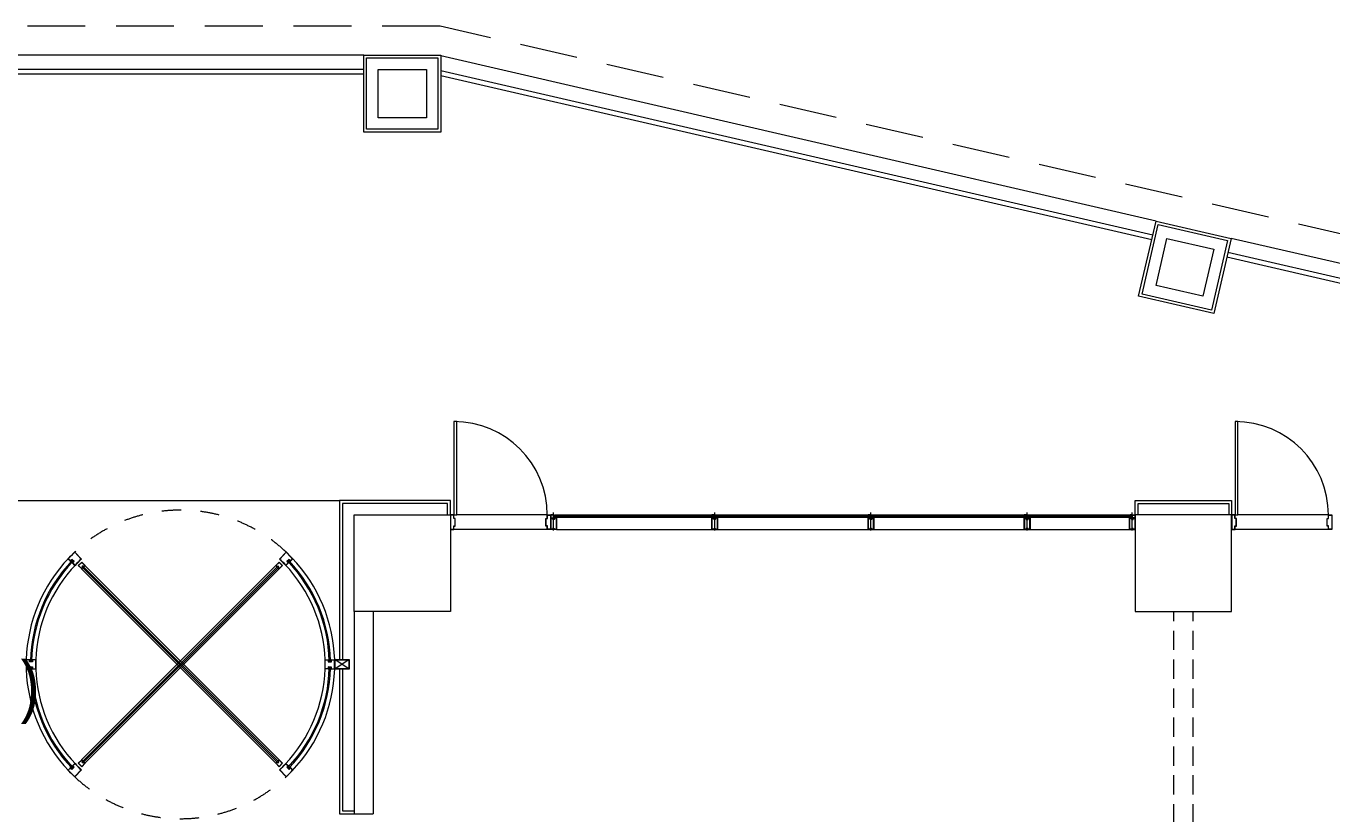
# Model space of a CAD drawing. Header units: millimetres. Extents: x 43806 to 399860, y -65551 to 59129.
# Drawn here: x 162654 to 176194, y 50879 to 59049 of the extents above; entities that cross this region are included whole.
import ezdxf
from ezdxf.enums import TextEntityAlignment as Align

# ---------------------------------------------------------------- set-up
doc = ezdxf.new("R2010")
doc.units = ezdxf.units.MM
doc.header["$LTSCALE"] = 400
doc.header["$MEASUREMENT"] = 0
for name, pattern in [('HID', [2.3, 1.5, -0.8]), ('광-XR-PLAN$0$HID2', [1, 0.5, -0.5]), ('광-XR-PLAN$0$HIDDEN', [0.375, 0.25, -0.125])]:
    doc.linetypes.add(name, pattern=pattern)
doc.layers.add('A', color=8, linetype='CONTINUOUS', lineweight=0)
doc.styles.add('CS', font='', dxfattribs={"height": 300})
doc.styles.get('CS').set_extended_font_data('HYwulM')

msp = doc.modelspace()

# ---------------------------------------------------------------- linework, layer by layer
at = {"layer": 'A', "linetype": 'HID'}
for p, q in [((166947, 59049), (133454, 59049)), ((183604, 55204), (166947, 59049))]:
    msp.add_line(p, q, dxfattribs=at)
at = {"layer": 'A', "ltscale": 2}
for p, q in [((166154, 58749), (158854, 58749)), ((174370, 57027), (166954, 58739)), ((166304, 58099), (166304, 58599)), ((166304, 58599), (166804, 58599)), ((166804, 58599), (166804, 58099)), ((166804, 58099), (166304, 58099)), ((174190, 56247), (174370, 57027)), ((174370, 57027), (175149, 56847)), ((174226, 56270), (174392, 56991)), ((174392, 56991), (175113, 56824)), ((174370, 56360), (174482, 56847)), ((174482, 56847), (174969, 56735)), ((174969, 56735), (174857, 56247)), ((175113, 56824), (174947, 56103)), ((175149, 56847), (174969, 56067)), ((181154, 55461), (175149, 56847)), ((174857, 56247), (174370, 56360)), ((174969, 56067), (174190, 56247)), ((174947, 56103), (174226, 56270)), ((159104, 54129), (165904, 54129)), ((166054, 53979), (167054, 53979)), ((166054, 52979), (166054, 53979)), ((167054, 53979), (167054, 52979)), ((175154, 53979), (174154, 53979)), ((174154, 53979), (174154, 52979)), ((175154, 52979), (175154, 53979)), ((166054, 52979), (166054, 50879)), ((167054, 52979), (166054, 52979)), ((166254, 52979), (166254, 50879)), ((174154, 52979), (175154, 52979)), ((166054, 50879), (166254, 50879))]:
    msp.add_line(p, q, dxfattribs=at)
at = {"layer": 'A'}
for p, q in [((166154, 57949), (166154, 58749)), ((166154, 58749), (166954, 58749)), ((166184, 57979), (166184, 58719)), ((166184, 58719), (166924, 58719)), ((166924, 58719), (166924, 57979)), ((166954, 58749), (166954, 57949)), ((166154, 58599), (158854, 58599)), ((166154, 58549), (158854, 58549)), ((174336, 56881), (166954, 58585)), ((174325, 56832), (166954, 58534)), ((166924, 57979), (166184, 57979)), ((166954, 57949), (166154, 57949)), ((181042, 55281), (175104, 56652)), ((181054, 55330), (175115, 56701)), ((167120, 54947), (167090, 54947)), ((167090, 54947), (167090, 53979)), ((167120, 53979), (167120, 54947)), ((175220, 54947), (175190, 54947)), ((175190, 54947), (175190, 53979)), ((175220, 53979), (175220, 54947)), ((167054, 54129), (165904, 54129)), ((165904, 54129), (165904, 52479)), ((167024, 54099), (165934, 54099)), ((165934, 54099), (165934, 52479)), ((167024, 53979), (167024, 54099)), ((167054, 53979), (167054, 54129)), ((174154, 53979), (174154, 54129)), ((174154, 54129), (175154, 54129)), ((174184, 53979), (174184, 54099)), ((174184, 54099), (175124, 54099)), ((175124, 54099), (175124, 53979)), ((175154, 54129), (175154, 53979)), ((167090, 53979), (167054, 53979)), ((167054, 53979), (167054, 53829)), ((167088, 53977), (167056, 53977)), ((167056, 53977), (167056, 53831)), ((167088, 53942), (167088, 53977)), ((167102, 53942), (167088, 53942)), ((167090, 53979), (167120, 53979)), ((167090, 53944), (167090, 53979)), ((167104, 53944), (167090, 53944)), ((167102, 53866), (167102, 53942)), ((167104, 53864), (167104, 53944)), ((168058, 53979), (167120, 53979)), ((168044, 53864), (168044, 53944)), ((168044, 53944), (168058, 53944)), ((168046, 53866), (168046, 53942)), ((168046, 53942), (168060, 53942)), ((168058, 53944), (168058, 53979)), ((168058, 53979), (168094, 53979)), ((168060, 53942), (168060, 53977)), ((168060, 53977), (168092, 53977)), ((168092, 53977), (168092, 53831)), ((168127, 53979), (168094, 53979)), ((168094, 53979), (168094, 53948)), ((168094, 53979), (168094, 53829)), ((168094, 53942), (168094, 53948)), ((168094, 53948), (168120, 53948)), ((168094, 53948), (168115, 53948)), ((168096, 53942), (168094, 53942)), ((168094, 53831), (168094, 53942)), ((168094, 53942), (168101, 53942)), ((168095, 53941), (168095, 53832)), ((168125, 53977), (168096, 53977)), ((168096, 53977), (168096, 53950)), ((168096, 53950), (168115, 53950)), ((168096, 53945), (168096, 53942)), ((168101, 53941), (168096, 53941)), ((168100, 53946), (168097, 53946)), ((168101, 53942), (168101, 53945)), ((168103, 53941), (168101, 53942)), ((168101, 53942), (168103, 53941)), ((168103, 53940), (168101, 53941)), ((168104, 53942), (168103, 53941)), ((168103, 53941), (168104, 53942)), ((168104, 53941), (168103, 53940)), ((168104, 53945), (168104, 53942)), ((168104, 53942), (168114, 53939)), ((168113, 53938), (168104, 53941)), ((168114, 53946), (168105, 53946)), ((168113, 53936), (168113, 53938)), ((168114, 53939), (168114, 53936)), ((168115, 53948), (168115, 53950)), ((168115, 53934), (168115, 53945)), ((168119, 53933), (168116, 53933)), ((168130, 53946), (168117, 53946)), ((168117, 53946), (168117, 53935)), ((168117, 53935), (168119, 53935)), ((168118, 53959), (168120, 53960)), ((168120, 53958), (168118, 53959)), ((168119, 53935), (168119, 53933)), ((168127, 53960), (168120, 53960)), ((168127, 53958), (168120, 53958)), ((168122, 53950), (168122, 53971)), ((168124, 53818), (168124, 54003)), ((168125, 53955), (168125, 53977)), ((168125, 53971), (168125, 53950)), ((168125, 53955), (168125, 53955)), ((168127, 53955), (168125, 53955)), ((168127, 53955), (168127, 53979)), ((168127, 53974), (168134, 53955)), ((168127, 53955), (168134, 53974)), ((168127, 53955), (168127, 53974)), ((168127, 53974), (168134, 53974)), ((168127, 53961), (168127, 53958)), ((168128, 53960), (168127, 53960)), ((168127, 53960), (168127, 53960)), ((168127, 53960), (168127, 53960)), ((168127, 53960), (168127, 53960)), ((168127, 53960), (168127, 53959)), ((168127, 53959), (168127, 53959)), ((168127, 53959), (168127, 53959)), ((168127, 53959), (168127, 53959)), ((168127, 53959), (168127, 53959)), ((168127, 53959), (168127, 53959)), ((168127, 53959), (168127, 53959)), ((168127, 53959), (168127, 53959)), ((168127, 53959), (168127, 53959)), ((168127, 53959), (168127, 53959)), ((168127, 53959), (168127, 53959)), ((168127, 53959), (168127, 53959)), ((168127, 53959), (168127, 53959)), ((168127, 53959), (168127, 53959)), ((168127, 53959), (168127, 53959)), ((168127, 53959), (168127, 53959)), ((168127, 53959), (168127, 53959)), ((168127, 53959), (168128, 53959)), ((168134, 53955), (168127, 53955)), ((168127, 53948), (168154, 53948)), ((168128, 53960), (168128, 53960)), ((168128, 53960), (168128, 53960)), ((168128, 53960), (168128, 53960)), ((168128, 53960), (168128, 53960)), ((168128, 53960), (168128, 53960)), ((168128, 53960), (168128, 53960)), ((168128, 53960), (168128, 53960)), ((168128, 53960), (168128, 53960)), ((168128, 53960), (168128, 53960)), ((168128, 53960), (168128, 53960)), ((168128, 53960), (168128, 53960)), ((168128, 53960), (168128, 53960)), ((168128, 53960), (168128, 53960)), ((168128, 53960), (168128, 53960)), ((168128, 53960), (168128, 53960)), ((168128, 53960), (168128, 53960)), ((168128, 53960), (168128, 53960)), ((168128, 53960), (168128, 53960)), ((168128, 53960), (168128, 53960)), ((168128, 53960), (168128, 53960)), ((168128, 53960), (168128, 53960)), ((168128, 53960), (168128, 53960)), ((168128, 53960), (168128, 53960)), ((168128, 53960), (168128, 53960)), ((168128, 53960), (168128, 53960)), ((168128, 53960), (168128, 53960)), ((168128, 53960), (168128, 53960)), ((168128, 53960), (168128, 53960)), ((168128, 53960), (168128, 53960)), ((168128, 53960), (168128, 53960)), ((168128, 53960), (168128, 53960)), ((168128, 53960), (168128, 53960)), ((168128, 53960), (168128, 53960)), ((168128, 53960), (168128, 53960)), ((168128, 53960), (168128, 53960)), ((168128, 53960), (168128, 53960)), ((168128, 53960), (168128, 53960)), ((168128, 53960), (168128, 53960)), ((168128, 53960), (168128, 53960)), ((168128, 53960), (168128, 53960)), ((168128, 53960), (168128, 53960)), ((168128, 53960), (168128, 53960)), ((168128, 53960), (168128, 53960)), ((168128, 53960), (168128, 53960)), ((168128, 53960), (168128, 53960)), ((168128, 53960), (168128, 53960)), ((168128, 53960), (168128, 53960)), ((168128, 53960), (168128, 53960)), ((168128, 53960), (168128, 53960)), ((168128, 53960), (168128, 53960)), ((168128, 53960), (168128, 53960)), ((168128, 53960), (168128, 53960)), ((168128, 53960), (168128, 53960)), ((168128, 53960), (168128, 53960)), ((168128, 53960), (168128, 53960)), ((168128, 53960), (168128, 53960)), ((168128, 53960), (168128, 53960)), ((168128, 53960), (168128, 53960)), ((168128, 53960), (168128, 53960)), ((168128, 53960), (168128, 53960)), ((168128, 53960), (168128, 53960)), ((168128, 53960), (168128, 53960)), ((168128, 53960), (168128, 53960)), ((168128, 53960), (168128, 53960)), ((168128, 53960), (168128, 53960)), ((168128, 53960), (168128, 53960)), ((168128, 53960), (168128, 53960)), ((168128, 53960), (168128, 53960)), ((168128, 53960), (168128, 53960)), ((168128, 53960), (168128, 53960)), ((168128, 53960), (168128, 53960)), ((168128, 53960), (168128, 53960)), ((168128, 53960), (168128, 53960)), ((168128, 53960), (168128, 53960)), ((168128, 53960), (168128, 53960)), ((168128, 53960), (168128, 53960)), ((168128, 53960), (168128, 53960)), ((168128, 53960), (168128, 53960)), ((168128, 53960), (168128, 53960)), ((168128, 53960), (168128, 53960)), ((168128, 53960), (168128, 53960)), ((168128, 53960), (168128, 53960)), ((168128, 53960), (168128, 53960)), ((168128, 53960), (168128, 53960)), ((168128, 53959), (168128, 53959)), ((168128, 53959), (168128, 53959)), ((168128, 53959), (168128, 53959)), ((168128, 53959), (168128, 53959)), ((168128, 53959), (168128, 53959)), ((168128, 53959), (168128, 53959)), ((168128, 53959), (168128, 53959)), ((168128, 53959), (168128, 53959)), ((168128, 53959), (168128, 53959)), ((168128, 53959), (168128, 53959)), ((168128, 53959), (168128, 53959)), ((168128, 53959), (168128, 53959)), ((168128, 53959), (168128, 53959)), ((168128, 53959), (168128, 53959)), ((168128, 53959), (168128, 53959)), ((168128, 53959), (168128, 53959)), ((168128, 53959), (168128, 53959)), ((168128, 53959), (168128, 53959)), ((168128, 53959), (168128, 53959)), ((168128, 53959), (168128, 53959)), ((168128, 53959), (168128, 53959)), ((168128, 53959), (168128, 53959)), ((168128, 53959), (168128, 53959)), ((168128, 53959), (168128, 53959)), ((168128, 53959), (168128, 53959)), ((168128, 53959), (168128, 53959)), ((168128, 53959), (168128, 53959)), ((168128, 53959), (168128, 53959)), ((168128, 53959), (168128, 53959)), ((168128, 53959), (168128, 53959)), ((168128, 53959), (168128, 53959)), ((168128, 53959), (168128, 53959)), ((168128, 53959), (168128, 53959)), ((168128, 53959), (168128, 53959)), ((168128, 53959), (168128, 53959)), ((168128, 53959), (168128, 53959)), ((168128, 53959), (168128, 53959)), ((168128, 53959), (168128, 53959)), ((168128, 53959), (168128, 53959)), ((168128, 53959), (168128, 53959)), ((168128, 53959), (168128, 53959)), ((168128, 53959), (168128, 53959)), ((168128, 53959), (168128, 53959)), ((168128, 53959), (168128, 53959)), ((168128, 53959), (168128, 53959)), ((168128, 53959), (168128, 53959)), ((168128, 53959), (168128, 53959)), ((168128, 53959), (168128, 53959)), ((168128, 53959), (168128, 53959)), ((168128, 53959), (168128, 53959)), ((168128, 53959), (168128, 53959)), ((168128, 53959), (168128, 53959)), ((168128, 53959), (168128, 53959)), ((168128, 53959), (168128, 53959)), ((168128, 53959), (168128, 53959)), ((168128, 53959), (168128, 53959)), ((168128, 53959), (168128, 53959)), ((168128, 53959), (168128, 53959)), ((168128, 53959), (168128, 53959)), ((168128, 53959), (168128, 53959)), ((168128, 53959), (168128, 53959)), ((168128, 53959), (168128, 53959)), ((168128, 53959), (168128, 53959)), ((168128, 53959), (168128, 53958)), ((168128, 53958), (168128, 53958)), ((168128, 53958), (168128, 53958)), ((168128, 53958), (168128, 53958)), ((168128, 53958), (168128, 53958)), ((168128, 53958), (168128, 53958)), ((168128, 53958), (168128, 53958)), ((168128, 53958), (168128, 53958)), ((168128, 53958), (168128, 53958)), ((168128, 53958), (168128, 53958)), ((168128, 53958), (168128, 53958)), ((168128, 53958), (168128, 53958)), ((168128, 53958), (168128, 53958)), ((168128, 53958), (168128, 53958)), ((168128, 53958), (168128, 53958)), ((168128, 53958), (168128, 53958)), ((168128, 53958), (168128, 53958)), ((168128, 53958), (168128, 53958)), ((168128, 53958), (168128, 53958)), ((168128, 53958), (168128, 53958)), ((168128, 53958), (168128, 53958)), ((168128, 53933), (168128, 53935)), ((168128, 53935), (168130, 53935)), ((168132, 53933), (168128, 53933)), ((168130, 53935), (168130, 53946)), ((168133, 53945), (168133, 53934)), ((168135, 53979), (168134, 53978)), ((168134, 53974), (168134, 53978)), ((168135, 53973), (168134, 53974)), ((168134, 53974), (168134, 53955)), ((168134, 53960), (168135, 53961)), ((168134, 53956), (168134, 53960)), ((168135, 53955), (168134, 53956)), ((168151, 53946), (168134, 53946)), ((168135, 53979), (168145, 53979)), ((168135, 53973), (168146, 53973)), ((168135, 53961), (168146, 53961)), ((168135, 53948), (168135, 53955)), ((168135, 53955), (168145, 53955)), ((168145, 53948), (168135, 53948)), ((168143, 53973), (168140, 53971)), ((168140, 53962), (168140, 53971)), ((168143, 53961), (168140, 53962)), ((168143, 53972), (168141, 53971)), ((168141, 53963), (168141, 53971)), ((168143, 53961), (168141, 53963)), ((168143, 53972), (168146, 53972)), ((168143, 53961), (168146, 53961)), ((168145, 53979), (174102, 53979)), ((168145, 53973), (174101, 53973)), ((168145, 53961), (174101, 53961)), ((168145, 53955), (174102, 53955)), ((168145, 53955), (168145, 53948)), ((168146, 53961), (168146, 53973)), ((168146, 53961), (168146, 53972)), ((168146, 53964), (168146, 53964)), ((168152, 53832), (168152, 53945)), ((168154, 53948), (168154, 53829)), ((169785, 53979), (169764, 53979)), ((169785, 53973), (169764, 53973)), ((169785, 53961), (169764, 53961)), ((169785, 53955), (169764, 53955)), ((169764, 53942), (169764, 53948)), ((169764, 53948), (169790, 53948)), ((169764, 53831), (169764, 53942)), ((169764, 53942), (169771, 53942)), ((169766, 53942), (169764, 53942)), ((169765, 53941), (169765, 53832)), ((169766, 53945), (169766, 53942)), ((169771, 53941), (169766, 53941)), ((169770, 53946), (169767, 53946)), ((169771, 53942), (169771, 53945)), ((169771, 53942), (169773, 53941)), ((169773, 53941), (169771, 53942)), ((169773, 53940), (169771, 53941)), ((169773, 53941), (169774, 53942)), ((169774, 53942), (169773, 53941)), ((169774, 53941), (169773, 53940)), ((169774, 53961), (169774, 53973)), ((169774, 53964), (169775, 53964)), ((169774, 53945), (169774, 53942)), ((169774, 53942), (169784, 53939)), ((169783, 53938), (169774, 53941)), ((169775, 53961), (169775, 53972)), ((169777, 53972), (169775, 53972)), ((169777, 53961), (169775, 53961)), ((169775, 53955), (169775, 53948)), ((169785, 53955), (169775, 53955)), ((169775, 53948), (169785, 53948)), ((169784, 53946), (169775, 53946)), ((169777, 53973), (169780, 53971)), ((169777, 53972), (169780, 53971)), ((169777, 53961), (169780, 53963)), ((169777, 53961), (169780, 53962)), ((169780, 53962), (169780, 53971)), ((169780, 53963), (169780, 53971)), ((169783, 53936), (169783, 53938)), ((169784, 53939), (169784, 53936)), ((169785, 53979), (169786, 53978)), ((169785, 53973), (169786, 53974)), ((169786, 53960), (169785, 53961)), ((169785, 53955), (169786, 53956)), ((169785, 53948), (169785, 53955)), ((169785, 53934), (169785, 53945)), ((169786, 53974), (169786, 53978)), ((169786, 53956), (169786, 53960)), ((169789, 53933), (169786, 53933)), ((169800, 53946), (169787, 53946)), ((169787, 53946), (169787, 53935)), ((169787, 53935), (169789, 53935)), ((169789, 53935), (169789, 53933)), ((169792, 53950), (169792, 53976)), ((169794, 53818), (169794, 54003)), ((169795, 53976), (169795, 53950)), ((169797, 53948), (169824, 53948)), ((169798, 53933), (169798, 53935)), ((169798, 53935), (169800, 53935)), ((169802, 53933), (169798, 53933)), ((169800, 53935), (169800, 53946)), ((169802, 53979), (169801, 53978)), ((169801, 53974), (169801, 53978)), ((169802, 53973), (169801, 53974)), ((169801, 53960), (169802, 53961)), ((169801, 53956), (169801, 53960)), ((169802, 53955), (169801, 53956)), ((169802, 53979), (169824, 53979)), ((169802, 53973), (169824, 53973)), ((169802, 53961), (169824, 53961)), ((169802, 53955), (169824, 53955)), ((169802, 53948), (169802, 53955)), ((169802, 53955), (169812, 53955)), ((169812, 53948), (169802, 53948)), ((169803, 53945), (169803, 53934)), ((169821, 53946), (169804, 53946)), ((169810, 53973), (169807, 53971)), ((169807, 53962), (169807, 53971)), ((169810, 53961), (169807, 53962)), ((169810, 53972), (169808, 53971)), ((169808, 53963), (169808, 53971)), ((169810, 53961), (169808, 53963)), ((169810, 53972), (169813, 53972)), ((169810, 53961), (169813, 53961)), ((169812, 53955), (169812, 53948)), ((169813, 53961), (169813, 53973)), ((169813, 53961), (169813, 53972)), ((169813, 53964), (169813, 53964)), ((169822, 53832), (169822, 53945)), ((169824, 53948), (169824, 53829)), ((171405, 53979), (171384, 53979)), ((171405, 53973), (171384, 53973)), ((171405, 53961), (171384, 53961)), ((171405, 53955), (171384, 53955)), ((171384, 53942), (171384, 53948)), ((171384, 53948), (171410, 53948)), ((171384, 53831), (171384, 53942)), ((171384, 53942), (171391, 53942)), ((171386, 53942), (171384, 53942)), ((171385, 53941), (171385, 53832)), ((171386, 53945), (171386, 53942)), ((171391, 53941), (171386, 53941)), ((171390, 53946), (171387, 53946)), ((171391, 53942), (171391, 53945)), ((171391, 53942), (171393, 53941)), ((171393, 53941), (171391, 53942)), ((171393, 53940), (171391, 53941)), ((171393, 53941), (171394, 53942)), ((171394, 53942), (171393, 53941)), ((171394, 53941), (171393, 53940)), ((171394, 53961), (171394, 53973)), ((171394, 53964), (171395, 53964)), ((171394, 53945), (171394, 53942)), ((171394, 53942), (171404, 53939)), ((171403, 53938), (171394, 53941)), ((171395, 53961), (171395, 53972)), ((171397, 53972), (171395, 53972)), ((171397, 53961), (171395, 53961)), ((171395, 53955), (171395, 53948)), ((171405, 53955), (171395, 53955)), ((171395, 53948), (171405, 53948)), ((171404, 53946), (171395, 53946)), ((171397, 53973), (171400, 53971)), ((171397, 53972), (171400, 53971)), ((171397, 53961), (171400, 53963)), ((171397, 53961), (171400, 53962)), ((171400, 53962), (171400, 53971)), ((171400, 53963), (171400, 53971)), ((171403, 53936), (171403, 53938)), ((171404, 53939), (171404, 53936)), ((171405, 53979), (171406, 53978)), ((171405, 53973), (171406, 53974)), ((171406, 53960), (171405, 53961)), ((171405, 53955), (171406, 53956)), ((171405, 53948), (171405, 53955)), ((171405, 53934), (171405, 53945)), ((171406, 53974), (171406, 53978)), ((171406, 53956), (171406, 53960)), ((171409, 53933), (171406, 53933)), ((171420, 53946), (171407, 53946)), ((171407, 53946), (171407, 53935)), ((171407, 53935), (171409, 53935)), ((171409, 53935), (171409, 53933)), ((171412, 53950), (171412, 53976)), ((171414, 53818), (171414, 54003)), ((171415, 53976), (171415, 53950)), ((171417, 53948), (171444, 53948)), ((171418, 53933), (171418, 53935)), ((171418, 53935), (171420, 53935)), ((171422, 53933), (171418, 53933)), ((171420, 53935), (171420, 53946)), ((171422, 53979), (171421, 53978)), ((171421, 53974), (171421, 53978)), ((171422, 53973), (171421, 53974)), ((171421, 53960), (171422, 53961)), ((171421, 53956), (171421, 53960)), ((171422, 53955), (171421, 53956)), ((171422, 53979), (171444, 53979)), ((171422, 53973), (171444, 53973)), ((171422, 53961), (171444, 53961)), ((171422, 53955), (171444, 53955)), ((171422, 53948), (171422, 53955)), ((171422, 53955), (171432, 53955)), ((171432, 53948), (171422, 53948)), ((171423, 53945), (171423, 53934)), ((171441, 53946), (171424, 53946)), ((171430, 53973), (171427, 53971)), ((171427, 53962), (171427, 53971)), ((171430, 53961), (171427, 53962)), ((171430, 53972), (171428, 53971)), ((171428, 53963), (171428, 53971)), ((171430, 53961), (171428, 53963)), ((171430, 53972), (171433, 53972)), ((171430, 53961), (171433, 53961)), ((171432, 53955), (171432, 53948)), ((171433, 53961), (171433, 53973)), ((171433, 53961), (171433, 53972)), ((171433, 53964), (171433, 53964)), ((171442, 53832), (171442, 53945)), ((171444, 53948), (171444, 53829)), ((173025, 53979), (173004, 53979)), ((173025, 53973), (173004, 53973)), ((173025, 53961), (173004, 53961)), ((173025, 53955), (173004, 53955)), ((173004, 53942), (173004, 53948)), ((173004, 53948), (173030, 53948)), ((173004, 53831), (173004, 53942)), ((173004, 53942), (173011, 53942)), ((173006, 53942), (173004, 53942)), ((173005, 53941), (173005, 53832)), ((173006, 53945), (173006, 53942)), ((173011, 53941), (173006, 53941)), ((173010, 53946), (173007, 53946)), ((173011, 53942), (173011, 53945)), ((173011, 53942), (173013, 53941)), ((173013, 53941), (173011, 53942)), ((173013, 53940), (173011, 53941)), ((173013, 53941), (173014, 53942)), ((173014, 53942), (173013, 53941)), ((173014, 53941), (173013, 53940)), ((173014, 53961), (173014, 53973)), ((173014, 53964), (173015, 53964)), ((173014, 53945), (173014, 53942)), ((173014, 53942), (173024, 53939)), ((173023, 53938), (173014, 53941)), ((173015, 53961), (173015, 53972)), ((173017, 53972), (173015, 53972)), ((173017, 53961), (173015, 53961)), ((173015, 53955), (173015, 53948)), ((173025, 53955), (173015, 53955)), ((173015, 53948), (173025, 53948)), ((173024, 53946), (173015, 53946)), ((173017, 53973), (173020, 53971)), ((173017, 53972), (173020, 53971)), ((173017, 53961), (173020, 53963)), ((173017, 53961), (173020, 53962)), ((173020, 53962), (173020, 53971)), ((173020, 53963), (173020, 53971)), ((173023, 53936), (173023, 53938)), ((173024, 53939), (173024, 53936)), ((173025, 53979), (173026, 53978)), ((173025, 53973), (173026, 53974)), ((173026, 53960), (173025, 53961)), ((173025, 53955), (173026, 53956)), ((173025, 53948), (173025, 53955)), ((173025, 53934), (173025, 53945)), ((173026, 53974), (173026, 53978)), ((173026, 53956), (173026, 53960)), ((173029, 53933), (173026, 53933)), ((173040, 53946), (173027, 53946)), ((173027, 53946), (173027, 53935)), ((173027, 53935), (173029, 53935)), ((173029, 53935), (173029, 53933)), ((173032, 53950), (173032, 53976)), ((173034, 53818), (173034, 54003)), ((173035, 53976), (173035, 53950)), ((173037, 53948), (173064, 53948)), ((173038, 53933), (173038, 53935)), ((173038, 53935), (173040, 53935)), ((173042, 53933), (173038, 53933)), ((173040, 53935), (173040, 53946)), ((173042, 53979), (173041, 53978)), ((173041, 53974), (173041, 53978)), ((173042, 53973), (173041, 53974)), ((173041, 53960), (173042, 53961)), ((173041, 53956), (173041, 53960)), ((173042, 53955), (173041, 53956)), ((173042, 53979), (173064, 53979)), ((173042, 53973), (173064, 53973)), ((173042, 53961), (173064, 53961)), ((173042, 53955), (173064, 53955)), ((173042, 53948), (173042, 53955)), ((173042, 53955), (173052, 53955)), ((173052, 53948), (173042, 53948)), ((173043, 53945), (173043, 53934)), ((173061, 53946), (173044, 53946)), ((173050, 53973), (173047, 53971)), ((173047, 53962), (173047, 53971)), ((173050, 53961), (173047, 53962)), ((173050, 53972), (173048, 53971)), ((173048, 53963), (173048, 53971)), ((173050, 53961), (173048, 53963)), ((173050, 53972), (173053, 53972)), ((173050, 53961), (173053, 53961)), ((173052, 53955), (173052, 53948)), ((173053, 53961), (173053, 53973)), ((173053, 53961), (173053, 53972)), ((173053, 53964), (173053, 53964)), ((173062, 53832), (173062, 53945)), ((173064, 53948), (173064, 53829)), ((174120, 53948), (174094, 53948)), ((174094, 53948), (174094, 53829)), ((174096, 53832), (174096, 53945)), ((174097, 53946), (174114, 53946)), ((174101, 53961), (174101, 53973)), ((174112, 53973), (174101, 53973)), ((174101, 53964), (174102, 53964)), ((174112, 53961), (174101, 53961)), ((174112, 53979), (174102, 53979)), ((174104, 53972), (174102, 53972)), ((174102, 53961), (174102, 53972)), ((174104, 53961), (174102, 53961)), ((174102, 53955), (174102, 53948)), ((174112, 53955), (174102, 53955)), ((174102, 53948), (174112, 53948)), ((174104, 53973), (174107, 53971)), ((174104, 53972), (174107, 53971)), ((174104, 53961), (174107, 53963)), ((174104, 53961), (174107, 53962)), ((174107, 53962), (174107, 53971)), ((174107, 53963), (174107, 53971)), ((174112, 53979), (174113, 53978)), ((174112, 53973), (174113, 53974)), ((174113, 53960), (174112, 53961)), ((174112, 53955), (174113, 53956)), ((174112, 53948), (174112, 53955)), ((174113, 53974), (174113, 53978)), ((174120, 53974), (174113, 53955)), ((174120, 53955), (174113, 53974)), ((174120, 53974), (174113, 53974)), ((174113, 53974), (174113, 53955)), ((174113, 53956), (174113, 53960)), ((174113, 53955), (174120, 53955)), ((174115, 53945), (174115, 53934)), ((174116, 53933), (174119, 53933)), ((174117, 53935), (174117, 53946)), ((174117, 53946), (174130, 53946)), ((174119, 53935), (174117, 53935)), ((174119, 53960), (174119, 53960)), ((174119, 53960), (174119, 53960)), ((174119, 53960), (174119, 53960)), ((174119, 53960), (174119, 53960)), ((174119, 53960), (174119, 53960)), ((174119, 53960), (174119, 53960)), ((174119, 53960), (174119, 53960)), ((174119, 53960), (174119, 53960)), ((174119, 53960), (174119, 53960)), ((174119, 53960), (174119, 53960)), ((174119, 53960), (174119, 53960)), ((174119, 53960), (174119, 53960)), ((174119, 53960), (174119, 53960)), ((174119, 53960), (174119, 53960)), ((174119, 53960), (174119, 53960)), ((174119, 53960), (174119, 53960)), ((174119, 53960), (174119, 53960)), ((174119, 53960), (174119, 53960)), ((174119, 53960), (174119, 53960)), ((174119, 53960), (174119, 53960)), ((174119, 53960), (174119, 53960)), ((174119, 53960), (174119, 53960)), ((174119, 53960), (174119, 53960)), ((174119, 53960), (174119, 53960)), ((174119, 53960), (174119, 53960)), ((174119, 53960), (174119, 53960)), ((174119, 53960), (174119, 53960)), ((174119, 53960), (174119, 53960)), ((174119, 53960), (174119, 53960)), ((174119, 53960), (174119, 53960)), ((174119, 53960), (174119, 53960)), ((174119, 53960), (174119, 53960)), ((174119, 53960), (174119, 53960)), ((174119, 53960), (174119, 53960)), ((174119, 53960), (174119, 53960)), ((174119, 53960), (174119, 53960)), ((174119, 53960), (174119, 53960)), ((174119, 53960), (174119, 53960)), ((174119, 53960), (174119, 53960)), ((174119, 53960), (174119, 53960)), ((174119, 53960), (174119, 53960)), ((174119, 53960), (174119, 53960)), ((174119, 53960), (174119, 53960)), ((174119, 53960), (174119, 53960)), ((174119, 53960), (174119, 53960)), ((174119, 53960), (174119, 53960)), ((174119, 53960), (174119, 53960)), ((174119, 53960), (174119, 53960)), ((174119, 53960), (174119, 53960)), ((174119, 53960), (174119, 53960)), ((174119, 53960), (174119, 53960)), ((174119, 53960), (174119, 53960)), ((174119, 53960), (174119, 53960)), ((174119, 53960), (174119, 53960)), ((174119, 53960), (174119, 53960)), ((174119, 53960), (174119, 53960)), ((174119, 53960), (174119, 53960)), ((174119, 53960), (174119, 53960)), ((174119, 53960), (174119, 53960)), ((174119, 53960), (174119, 53960)), ((174119, 53960), (174119, 53960)), ((174119, 53960), (174120, 53960)), ((174120, 53959), (174119, 53959)), ((174119, 53959), (174119, 53959)), ((174119, 53959), (174119, 53959)), ((174119, 53959), (174119, 53959)), ((174119, 53959), (174119, 53959)), ((174119, 53959), (174119, 53959)), ((174119, 53959), (174119, 53959)), ((174119, 53959), (174119, 53959)), ((174119, 53959), (174119, 53959)), ((174119, 53959), (174119, 53959)), ((174119, 53959), (174119, 53959)), ((174119, 53959), (174119, 53959)), ((174119, 53959), (174119, 53959)), ((174119, 53959), (174119, 53959)), ((174119, 53959), (174119, 53959)), ((174119, 53959), (174119, 53959)), ((174119, 53959), (174119, 53959)), ((174119, 53959), (174119, 53959)), ((174119, 53959), (174119, 53959)), ((174119, 53959), (174119, 53959)), ((174119, 53959), (174119, 53959)), ((174119, 53959), (174119, 53959)), ((174119, 53959), (174119, 53959)), ((174119, 53959), (174119, 53959)), ((174119, 53959), (174119, 53959)), ((174119, 53959), (174119, 53959)), ((174119, 53959), (174119, 53959)), ((174119, 53959), (174119, 53959)), ((174119, 53959), (174119, 53959)), ((174119, 53959), (174119, 53959)), ((174119, 53959), (174119, 53959)), ((174119, 53959), (174119, 53959)), ((174119, 53959), (174119, 53959)), ((174119, 53959), (174119, 53959)), ((174119, 53959), (174119, 53959)), ((174119, 53959), (174119, 53959)), ((174119, 53959), (174119, 53959)), ((174119, 53959), (174119, 53959)), ((174119, 53959), (174119, 53959)), ((174119, 53959), (174119, 53959)), ((174119, 53959), (174119, 53959)), ((174119, 53959), (174119, 53958)), ((174119, 53958), (174119, 53958)), ((174119, 53958), (174119, 53958)), ((174119, 53958), (174119, 53958)), ((174119, 53958), (174119, 53958)), ((174119, 53958), (174119, 53958)), ((174119, 53958), (174119, 53958)), ((174119, 53958), (174119, 53958)), ((174119, 53958), (174119, 53958)), ((174119, 53958), (174119, 53958)), ((174119, 53958), (174119, 53958)), ((174119, 53958), (174119, 53958)), ((174119, 53958), (174119, 53958)), ((174119, 53958), (174119, 53958)), ((174119, 53958), (174119, 53958)), ((174119, 53958), (174119, 53958)), ((174119, 53958), (174119, 53958)), ((174119, 53958), (174119, 53958)), ((174119, 53958), (174119, 53958)), ((174119, 53958), (174119, 53958)), ((174119, 53958), (174119, 53958)), ((174119, 53933), (174119, 53935)), ((174120, 53955), (174120, 53979)), ((174120, 53979), (174154, 53979)), ((174120, 53955), (174120, 53974)), ((174120, 53961), (174120, 53958)), ((174120, 53960), (174127, 53960)), ((174120, 53960), (174120, 53960)), ((174120, 53960), (174120, 53960)), ((174120, 53960), (174120, 53960)), ((174120, 53960), (174120, 53960)), ((174120, 53960), (174120, 53960)), ((174120, 53960), (174120, 53960)), ((174120, 53960), (174120, 53960)), ((174120, 53960), (174120, 53960)), ((174120, 53960), (174120, 53960)), ((174120, 53960), (174120, 53960)), ((174120, 53960), (174120, 53960)), ((174120, 53960), (174120, 53960)), ((174120, 53960), (174120, 53960)), ((174120, 53960), (174120, 53960)), ((174120, 53960), (174120, 53960)), ((174120, 53960), (174120, 53960)), ((174120, 53960), (174120, 53960)), ((174120, 53960), (174120, 53960)), ((174120, 53960), (174120, 53960)), ((174120, 53960), (174120, 53960)), ((174120, 53960), (174120, 53960)), ((174120, 53960), (174120, 53960)), ((174120, 53960), (174120, 53960)), ((174120, 53960), (174120, 53960)), ((174120, 53960), (174120, 53960)), ((174120, 53960), (174120, 53960)), ((174120, 53960), (174120, 53959)), ((174120, 53959), (174120, 53959)), ((174120, 53959), (174120, 53959)), ((174120, 53959), (174120, 53959)), ((174120, 53959), (174120, 53959)), ((174120, 53959), (174120, 53959)), ((174120, 53959), (174120, 53959)), ((174120, 53959), (174120, 53959)), ((174120, 53959), (174120, 53959)), ((174120, 53959), (174120, 53959)), ((174120, 53959), (174120, 53959)), ((174120, 53959), (174120, 53959)), ((174120, 53959), (174120, 53959)), ((174120, 53959), (174120, 53959)), ((174120, 53959), (174120, 53959)), ((174120, 53959), (174120, 53959)), ((174120, 53959), (174120, 53959)), ((174120, 53959), (174120, 53959)), ((174120, 53959), (174120, 53959)), ((174120, 53959), (174120, 53959)), ((174120, 53959), (174120, 53959)), ((174120, 53959), (174120, 53959)), ((174120, 53959), (174120, 53959)), ((174120, 53959), (174120, 53959)), ((174120, 53959), (174120, 53959)), ((174120, 53959), (174120, 53959)), ((174120, 53959), (174120, 53959)), ((174120, 53959), (174120, 53959)), ((174120, 53959), (174120, 53959)), ((174120, 53959), (174120, 53959)), ((174120, 53959), (174120, 53959)), ((174120, 53959), (174120, 53959)), ((174120, 53959), (174120, 53959)), ((174120, 53959), (174120, 53959)), ((174120, 53959), (174120, 53959)), ((174120, 53959), (174120, 53959)), ((174120, 53959), (174120, 53959)), ((174120, 53959), (174120, 53959)), ((174120, 53959), (174120, 53959)), ((174120, 53959), (174120, 53959)), ((174120, 53958), (174127, 53958)), ((174120, 53955), (174122, 53955)), ((174122, 53977), (174152, 53977)), ((174122, 53955), (174122, 53977)), ((174122, 53971), (174122, 53950)), ((174122, 53955), (174122, 53955)), ((174124, 53818), (174124, 54003)), ((174125, 53950), (174125, 53971)), ((174129, 53959), (174127, 53960)), ((174127, 53958), (174129, 53959)), ((174154, 53948), (174127, 53948)), ((174130, 53935), (174128, 53935)), ((174128, 53935), (174128, 53933)), ((174128, 53933), (174132, 53933)), ((174130, 53946), (174130, 53935)), ((174133, 53948), (174133, 53950)), ((174152, 53950), (174133, 53950)), ((174154, 53948), (174133, 53948)), ((174133, 53934), (174133, 53945)), ((174143, 53942), (174133, 53939)), ((174133, 53939), (174133, 53936)), ((174134, 53946), (174142, 53946)), ((174134, 53938), (174143, 53941)), ((174134, 53936), (174134, 53938)), ((174143, 53945), (174143, 53942)), ((174143, 53942), (174145, 53941)), ((174145, 53941), (174143, 53942)), ((174143, 53941), (174145, 53940)), ((174145, 53941), (174146, 53942)), ((174146, 53942), (174145, 53941)), ((174145, 53940), (174147, 53941)), ((174146, 53942), (174146, 53945)), ((174154, 53942), (174146, 53942)), ((174147, 53946), (174151, 53946)), ((174147, 53941), (174152, 53941)), ((174152, 53977), (174152, 53950)), ((174152, 53945), (174152, 53942)), ((174152, 53942), (174154, 53942)), ((174152, 53941), (174152, 53832)), ((174154, 53979), (174154, 53948)), ((174154, 53942), (174154, 53948)), ((174154, 53831), (174154, 53942)), ((175190, 53979), (175154, 53979)), ((175154, 53979), (175154, 53829)), ((175188, 53977), (175156, 53977)), ((175156, 53977), (175156, 53831)), ((175188, 53942), (175188, 53977)), ((175202, 53942), (175188, 53942)), ((175190, 53979), (175220, 53979)), ((175190, 53944), (175190, 53979)), ((175204, 53944), (175190, 53944)), ((175202, 53866), (175202, 53942)), ((175204, 53864), (175204, 53944)), ((176158, 53979), (175220, 53979)), ((176144, 53864), (176144, 53944)), ((176144, 53944), (176158, 53944)), ((176146, 53866), (176146, 53942)), ((176146, 53942), (176160, 53942)), ((176158, 53944), (176158, 53979)), ((176158, 53979), (176194, 53979)), ((176160, 53942), (176160, 53977)), ((176160, 53977), (176192, 53977)), ((176192, 53977), (176192, 53831)), ((176194, 53979), (176194, 53829)), ((167054, 53829), (167090, 53829)), ((167056, 53831), (167088, 53831)), ((167088, 53831), (167088, 53866)), ((167088, 53866), (167102, 53866)), ((167090, 53829), (167090, 53864)), ((167090, 53864), (167104, 53864)), ((168058, 53829), (167090, 53829)), ((168058, 53864), (168044, 53864)), ((168060, 53866), (168046, 53866)), ((168058, 53829), (168058, 53864)), ((168094, 53829), (168058, 53829)), ((168060, 53831), (168060, 53866)), ((168092, 53831), (168060, 53831)), ((168094, 53829), (168094, 53831)), ((168094, 53831), (168101, 53831)), ((168101, 53831), (168094, 53831)), ((168154, 53829), (168094, 53829)), ((168096, 53832), (168101, 53832)), ((168101, 53832), (168103, 53834)), ((168101, 53831), (168103, 53832)), ((168103, 53832), (168101, 53831)), ((168103, 53834), (168104, 53832)), ((168103, 53832), (168104, 53831)), ((168104, 53831), (168103, 53832)), ((168104, 53832), (168113, 53835)), ((168114, 53835), (168104, 53831)), ((168104, 53831), (168114, 53831)), ((168113, 53835), (168113, 53837)), ((168114, 53838), (168114, 53838)), ((168114, 53837), (168114, 53835)), ((168115, 53832), (168115, 53839)), ((168116, 53840), (168119, 53840)), ((168119, 53838), (168117, 53838)), ((168117, 53838), (168117, 53831)), ((168117, 53831), (168130, 53831)), ((168119, 53840), (168119, 53838)), ((168128, 53838), (168128, 53840)), ((168128, 53840), (168132, 53840)), ((168130, 53838), (168128, 53838)), ((168130, 53831), (168130, 53838)), ((168133, 53839), (168133, 53832)), ((168134, 53831), (168151, 53831)), ((168154, 53829), (174094, 53829)), ((169771, 53831), (169764, 53831)), ((169764, 53829), (169764, 53831)), ((169764, 53831), (169771, 53831)), ((169824, 53829), (169764, 53829)), ((169766, 53832), (169771, 53832)), ((169771, 53832), (169773, 53834)), ((169773, 53832), (169771, 53831)), ((169771, 53831), (169773, 53832)), ((169773, 53834), (169774, 53832)), ((169774, 53831), (169773, 53832)), ((169773, 53832), (169774, 53831)), ((169774, 53832), (169783, 53835)), ((169784, 53835), (169774, 53831)), ((169774, 53831), (169784, 53831)), ((169783, 53835), (169783, 53837)), ((169784, 53838), (169784, 53838)), ((169784, 53837), (169784, 53835)), ((169785, 53832), (169785, 53839)), ((169786, 53840), (169789, 53840)), ((169789, 53838), (169787, 53838)), ((169787, 53838), (169787, 53831)), ((169787, 53831), (169800, 53831)), ((169789, 53840), (169789, 53838)), ((169798, 53838), (169798, 53840)), ((169798, 53840), (169802, 53840)), ((169800, 53838), (169798, 53838)), ((169800, 53831), (169800, 53838)), ((169803, 53839), (169803, 53832)), ((169804, 53831), (169821, 53831)), ((171391, 53831), (171384, 53831)), ((171384, 53829), (171384, 53831)), ((171384, 53831), (171391, 53831)), ((171444, 53829), (171384, 53829)), ((171386, 53832), (171391, 53832)), ((171391, 53832), (171393, 53834)), ((171393, 53832), (171391, 53831)), ((171391, 53831), (171393, 53832)), ((171393, 53834), (171394, 53832)), ((171394, 53831), (171393, 53832)), ((171393, 53832), (171394, 53831)), ((171394, 53832), (171403, 53835)), ((171404, 53835), (171394, 53831)), ((171394, 53831), (171404, 53831)), ((171403, 53835), (171403, 53837)), ((171404, 53838), (171404, 53838)), ((171404, 53837), (171404, 53835)), ((171405, 53832), (171405, 53839)), ((171406, 53840), (171409, 53840)), ((171409, 53838), (171407, 53838)), ((171407, 53838), (171407, 53831)), ((171407, 53831), (171420, 53831)), ((171409, 53840), (171409, 53838)), ((171418, 53838), (171418, 53840)), ((171418, 53840), (171422, 53840)), ((171420, 53838), (171418, 53838)), ((171420, 53831), (171420, 53838)), ((171423, 53839), (171423, 53832)), ((171424, 53831), (171441, 53831)), ((173011, 53831), (173004, 53831)), ((173004, 53829), (173004, 53831)), ((173004, 53831), (173011, 53831)), ((173064, 53829), (173004, 53829)), ((173006, 53832), (173011, 53832)), ((173011, 53832), (173013, 53834)), ((173013, 53832), (173011, 53831)), ((173011, 53831), (173013, 53832)), ((173013, 53834), (173014, 53832)), ((173014, 53831), (173013, 53832)), ((173013, 53832), (173014, 53831)), ((173014, 53832), (173023, 53835)), ((173024, 53835), (173014, 53831)), ((173014, 53831), (173024, 53831)), ((173023, 53835), (173023, 53837)), ((173024, 53838), (173024, 53838)), ((173024, 53837), (173024, 53835)), ((173025, 53832), (173025, 53839)), ((173026, 53840), (173029, 53840)), ((173029, 53838), (173027, 53838)), ((173027, 53838), (173027, 53831)), ((173027, 53831), (173040, 53831)), ((173029, 53840), (173029, 53838)), ((173038, 53838), (173038, 53840)), ((173038, 53840), (173042, 53840)), ((173040, 53838), (173038, 53838)), ((173040, 53831), (173040, 53838)), ((173043, 53839), (173043, 53832)), ((173044, 53831), (173061, 53831)), ((174094, 53829), (174154, 53829)), ((174114, 53831), (174097, 53831)), ((174115, 53839), (174115, 53832)), ((174119, 53840), (174116, 53840)), ((174117, 53831), (174117, 53838)), ((174117, 53838), (174119, 53838)), ((174130, 53831), (174117, 53831)), ((174119, 53838), (174119, 53840)), ((174132, 53840), (174128, 53840)), ((174128, 53840), (174128, 53838)), ((174128, 53838), (174130, 53838)), ((174130, 53838), (174130, 53831)), ((174133, 53832), (174133, 53839)), ((174133, 53837), (174133, 53835)), ((174133, 53835), (174143, 53831)), ((174134, 53838), (174134, 53838)), ((174134, 53835), (174134, 53837)), ((174143, 53832), (174134, 53835)), ((174143, 53831), (174134, 53831)), ((174145, 53834), (174143, 53832)), ((174145, 53832), (174143, 53831)), ((174143, 53831), (174145, 53832)), ((174147, 53832), (174145, 53834)), ((174146, 53831), (174145, 53832)), ((174145, 53832), (174146, 53831)), ((174154, 53831), (174146, 53831)), ((174146, 53831), (174154, 53831)), ((174152, 53832), (174147, 53832)), ((174154, 53829), (174154, 53831)), ((175154, 53829), (175190, 53829)), ((175156, 53831), (175188, 53831)), ((175188, 53831), (175188, 53866)), ((175188, 53866), (175202, 53866)), ((175190, 53829), (175190, 53864)), ((175190, 53864), (175204, 53864)), ((176158, 53829), (175190, 53829)), ((176158, 53864), (176144, 53864)), ((176160, 53866), (176146, 53866)), ((176158, 53829), (176158, 53864)), ((176194, 53829), (176158, 53829)), ((176160, 53831), (176160, 53866)), ((176192, 53831), (176160, 53831)), ((163158, 53595), (163088, 53524)), ((163114, 53500), (163088, 53524)), ((163088, 53524), (163114, 53500)), ((163158, 53592), (163090, 53524)), ((163114, 53503), (163090, 53525)), ((163090, 53524), (163114, 53503)), ((163127, 53517), (163114, 53503)), ((163114, 53503), (163127, 53517)), ((163128, 53514), (163114, 53500)), ((163114, 53500), (163128, 53514)), ((163128, 53514), (163121, 53507)), ((163121, 53507), (163128, 53514)), ((163121, 53507), (163141, 53488)), ((163141, 53488), (163121, 53507)), ((163122, 53560), (163122, 53560)), ((163151, 53495), (163127, 53517)), ((163127, 53517), (163151, 53495)), ((163128, 53514), (163141, 53488)), ((163148, 53495), (163128, 53514)), ((163148, 53495), (163128, 53514)), ((163128, 53514), (163148, 53495)), ((163128, 53514), (163148, 53495)), ((163134, 53481), (163148, 53495)), ((163148, 53495), (163134, 53481)), ((163137, 53481), (163151, 53495)), ((163151, 53495), (163137, 53481)), ((163141, 53488), (163148, 53495)), ((163148, 53495), (163141, 53488)), ((163158, 53595), (163227, 53522)), ((163226, 53522), (163158, 53595)), ((163158, 53592), (163224, 53522)), ((163224, 53522), (163158, 53592)), ((163161, 53456), (163226, 53522)), ((163161, 53459), (163224, 53522)), ((163195, 53454), (163230, 53490)), ((163198, 53454), (163230, 53487)), ((163230, 53490), (163266, 53454)), ((163230, 53487), (163263, 53454)), ((165277, 53490), (165242, 53454)), ((165277, 53487), (165244, 53454)), ((165312, 53454), (165277, 53490)), ((165309, 53454), (165277, 53487)), ((165349, 53595), (165281, 53522)), ((165281, 53522), (165349, 53595)), ((165347, 53456), (165281, 53522)), ((165349, 53592), (165284, 53522)), ((165284, 53522), (165349, 53592)), ((165347, 53459), (165284, 53522)), ((165349, 53595), (165420, 53524)), ((165349, 53592), (165417, 53524)), ((165380, 53517), (165356, 53495)), ((165356, 53495), (165370, 53481)), ((165357, 53495), (165380, 53517)), ((165370, 53481), (165357, 53495)), ((165359, 53495), (165380, 53514)), ((165359, 53495), (165380, 53514)), ((165380, 53514), (165359, 53495)), ((165380, 53514), (165359, 53495)), ((165366, 53488), (165359, 53495)), ((165373, 53481), (165359, 53495)), ((165359, 53495), (165366, 53488)), ((165359, 53495), (165373, 53481)), ((165380, 53514), (165366, 53488)), ((165387, 53507), (165366, 53488)), ((165366, 53488), (165387, 53507)), ((165380, 53517), (165394, 53503)), ((165394, 53503), (165380, 53517)), ((165380, 53514), (165387, 53507)), ((165380, 53514), (165394, 53500)), ((165387, 53507), (165380, 53514)), ((165393, 53500), (165380, 53514)), ((165385, 53560), (165385, 53560)), ((165420, 53524), (165393, 53500)), ((165394, 53503), (165417, 53525)), ((165394, 53500), (165420, 53524)), ((165417, 53524), (165394, 53503)), ((163160, 53456), (163134, 53481)), ((163134, 53481), (163161, 53456)), ((163160, 53459), (163137, 53481)), ((163137, 53481), (163161, 53459)), ((163230, 53419), (163195, 53454)), ((163230, 53422), (163198, 53454)), ((165244, 53454), (163228, 51439)), ((163228, 53419), (165244, 51404)), ((163241, 53432), (163230, 53422)), ((163244, 53432), (163230, 53419)), ((163244, 53452), (163232, 53441)), ((163232, 53441), (163241, 53432)), ((163244, 53449), (163235, 53441)), ((163235, 53441), (163244, 53432)), ((165257, 53441), (163242, 51426)), ((163242, 53432), (165257, 51417)), ((163252, 53444), (163244, 53452)), ((163252, 53441), (163244, 53449)), ((163250, 53441), (165266, 51426)), ((165266, 53432), (163250, 51417)), ((163263, 53454), (163252, 53444)), ((163266, 53454), (163252, 53441)), ((163264, 53454), (165279, 51439)), ((165279, 53419), (163264, 51404)), ((165242, 53454), (165255, 53441)), ((165244, 53454), (165255, 53444)), ((165255, 53444), (165264, 53452)), ((165255, 53441), (165264, 53449)), ((165264, 53452), (165275, 53441)), ((165264, 53449), (165272, 53441)), ((165272, 53441), (165264, 53432)), ((165264, 53432), (165277, 53419)), ((165275, 53441), (165266, 53432)), ((165266, 53432), (165277, 53422)), ((165277, 53422), (165309, 53454)), ((165277, 53419), (165312, 53454)), ((165347, 53456), (165373, 53481)), ((165347, 53459), (165370, 53481)), ((165370, 53481), (165347, 53459)), ((165373, 53481), (165347, 53456)), ((162690, 52478), (162654, 52479)), ((162654, 52429), (162654, 52429)), ((162688, 52476), (162656, 52477)), ((162688, 52456), (162688, 52476)), ((162720, 52455), (162688, 52456)), ((162688, 52402), (162720, 52403)), ((162688, 52382), (162688, 52402)), ((162690, 52458), (162690, 52478)), ((162690, 52468), (162718, 52467)), ((162690, 52458), (162690, 52468)), ((162718, 52457), (162690, 52458)), ((162718, 52457), (162690, 52458)), ((162718, 52401), (162690, 52400)), ((162690, 52400), (162718, 52401)), ((162690, 52400), (162690, 52390)), ((162690, 52380), (162690, 52400)), ((162754, 52476), (162718, 52477)), ((162718, 52477), (162718, 52457)), ((162718, 52467), (162718, 52457)), ((162718, 52391), (162718, 52401)), ((162718, 52401), (162718, 52381)), ((162752, 52474), (162720, 52475)), ((162720, 52475), (162720, 52455)), ((162720, 52403), (162720, 52383)), ((164254, 52420), (164254, 52437)), ((165753, 52476), (165789, 52477)), ((165755, 52474), (165787, 52475)), ((165787, 52475), (165787, 52455)), ((165787, 52455), (165819, 52456)), ((165819, 52402), (165787, 52403)), ((165787, 52403), (165787, 52383)), ((165789, 52477), (165789, 52457)), ((165817, 52468), (165789, 52467)), ((165789, 52467), (165789, 52457)), ((165789, 52457), (165817, 52458)), ((165789, 52457), (165817, 52458)), ((165789, 52391), (165789, 52401)), ((165789, 52401), (165817, 52400)), ((165817, 52400), (165789, 52401)), ((165789, 52401), (165789, 52381)), ((165817, 52478), (165853, 52479)), ((165817, 52458), (165817, 52478)), ((165817, 52458), (165817, 52468)), ((165817, 52400), (165817, 52390)), ((165817, 52380), (165817, 52400)), ((165819, 52476), (165851, 52477)), ((165819, 52456), (165819, 52476)), ((165819, 52382), (165819, 52402)), ((165854, 52379), (165854, 52479)), ((165854, 52479), (166004, 52479)), ((165854, 52379), (165854, 52479)), ((165854, 52479), (166004, 52479)), ((165854, 52429), (165854, 52429)), ((166000, 52475), (165858, 52383)), ((166000, 52383), (165858, 52475)), ((166000, 52475), (165858, 52383)), ((166000, 52383), (165858, 52475)), ((165858, 52383), (165858, 52475)), ((165858, 52475), (166000, 52475)), ((165858, 52383), (165858, 52475)), ((165858, 52475), (166000, 52475)), ((166000, 52475), (166000, 52383)), ((166000, 52475), (166000, 52383)), ((166004, 52479), (166004, 52379)), ((166004, 52479), (166004, 52379)), ((162654, 52379), (162690, 52380)), ((162656, 52381), (162688, 52382)), ((162690, 52390), (162718, 52391)), ((162718, 52381), (162754, 52382)), ((162720, 52383), (162752, 52384)), ((165789, 52381), (165753, 52382)), ((165787, 52383), (165755, 52384)), ((165817, 52390), (165789, 52391)), ((165853, 52379), (165817, 52380)), ((165851, 52381), (165819, 52382)), ((166004, 52379), (165854, 52379)), ((166004, 52379), (165854, 52379)), ((166000, 52383), (165858, 52383)), ((166000, 52383), (165858, 52383)), ((165904, 52379), (165904, 50879)), ((165934, 52379), (165934, 50909)), ((163114, 51358), (163088, 51333)), ((163114, 51355), (163090, 51333)), ((163128, 51344), (163114, 51358)), ((163127, 51341), (163114, 51355)), ((163121, 51351), (163141, 51370)), ((163128, 51344), (163121, 51351)), ((163151, 51363), (163127, 51341)), ((163148, 51363), (163128, 51344)), ((163148, 51363), (163128, 51344)), ((163160, 51402), (163134, 51377)), ((163134, 51377), (163148, 51363)), ((163160, 51399), (163137, 51377)), ((163137, 51377), (163151, 51363)), ((163141, 51370), (163148, 51363)), ((163158, 51266), (163224, 51336)), ((163158, 51263), (163227, 51336)), ((163230, 51439), (163195, 51404)), ((163195, 51404), (163230, 51368)), ((163230, 51436), (163198, 51404)), ((163198, 51404), (163230, 51371)), ((163244, 51426), (163230, 51439)), ((163241, 51426), (163230, 51436)), ((163230, 51371), (163263, 51404)), ((163230, 51368), (163266, 51404)), ((163232, 51417), (163241, 51426)), ((163244, 51406), (163232, 51417)), ((163235, 51417), (163244, 51426)), ((163244, 51409), (163235, 51417)), ((163252, 51417), (163244, 51409)), ((163252, 51414), (163244, 51406)), ((163266, 51404), (163252, 51417)), ((163263, 51404), (163252, 51414)), ((165242, 51404), (165255, 51417)), ((165277, 51368), (165242, 51404)), ((165244, 51404), (165255, 51414)), ((165277, 51371), (165244, 51404)), ((165255, 51417), (165264, 51409)), ((165255, 51414), (165264, 51406)), ((165264, 51426), (165277, 51439)), ((165272, 51417), (165264, 51426)), ((165264, 51406), (165275, 51417)), ((165264, 51409), (165272, 51417)), ((165266, 51426), (165277, 51436)), ((165275, 51417), (165266, 51426)), ((165277, 51439), (165312, 51404)), ((165277, 51436), (165309, 51404)), ((165309, 51404), (165277, 51371)), ((165312, 51404), (165277, 51368)), ((165349, 51263), (165281, 51336)), ((165349, 51266), (165284, 51336)), ((165347, 51402), (165373, 51377)), ((165347, 51399), (165370, 51377)), ((165370, 51377), (165357, 51363)), ((165357, 51363), (165380, 51341)), ((165373, 51377), (165359, 51363)), ((165366, 51370), (165359, 51363)), ((165359, 51363), (165380, 51344)), ((165359, 51363), (165380, 51344)), ((165387, 51351), (165366, 51370)), ((165380, 51344), (165394, 51358)), ((165380, 51341), (165394, 51355)), ((165380, 51344), (165387, 51351)), ((165394, 51358), (165420, 51333)), ((165394, 51355), (165417, 51333)), ((163122, 51298), (163122, 51298)), ((165385, 51298), (165385, 51298)), ((165904, 50879), (166054, 50879)), ((165934, 50909), (166054, 50909))]:
    msp.add_line(p, q, dxfattribs=at)
at = {"layer": 'A', "linetype": '광-XR-PLAN$0$HIDDEN', "ltscale": 2}
for p, q in [((174554, 44779), (174554, 52979)), ((174754, 44779), (174754, 52979))]:
    msp.add_line(p, q, dxfattribs=at)
at = {"layer": 'A'}
for centre in [(169789, 53958), (169798, 53958), (171409, 53958), (171418, 53958), (173029, 53958), (173038, 53958)]:
    msp.add_circle(centre, 3, dxfattribs=at)
for centre, radius, start, end in [((167090, 53979), 968, 360, 90), ((175190, 53979), 968, 360, 90), ((168096, 53941), 0.5, 90, 180), ((168097, 53945), 1, 90, 180), ((168100, 53945), 1, 360, 90), ((168105, 53945), 1, 90, 180), ((168114, 53936), 0.5, 180, 270), ((168114, 53945), 1, 360, 90), ((168114, 53936), 0.5, 270, 0), ((168116, 53934), 1, 180, 270), ((168120, 53950), 2, 270, 360), ((168124, 53971), 1.5, 90, 180), ((168124, 53971), 1.5, 360, 90), ((168127, 53950), 2, 180, 270), ((168127, 53959), 1.85, 288.9246, 71.0754), ((168132, 53934), 1, 270, 0), ((168134, 53945), 1, 90, 180), ((168110, 53967), 25, 343.7398, 16.2602), ((168151, 53945), 1, 360, 90), ((168161, 53950), 7.98, 140.0237, 193.5941), ((169756, 53950), 7.98, 346.4059, 39.9763), ((169766, 53941), 0.5, 90, 180), ((169767, 53945), 1, 90, 180), ((169770, 53945), 1, 360, 90), ((169775, 53945), 1, 90, 180), ((169784, 53936), 0.5, 180, 270), ((169784, 53945), 1, 360, 90), ((169784, 53936), 0.5, 270, 0), ((169794, 54015), 36.6, 256.5803, 283.4197), ((169810, 53967), 25, 163.7398, 196.2602), ((169786, 53934), 1, 180, 270), ((169790, 53950), 2, 270, 360), ((169794, 53976), 1.5, 90, 180), ((169794, 53976), 1.5, 360, 90), ((169797, 53950), 2, 180, 270), ((169777, 53967), 25, 343.7398, 16.2602), ((169802, 53934), 1, 270, 0), ((169804, 53945), 1, 90, 180), ((169821, 53945), 1, 360, 90), ((169831, 53950), 7.98, 140.0237, 193.5941), ((171376, 53950), 7.98, 346.4059, 39.9763), ((171386, 53941), 0.5, 90, 180), ((171387, 53945), 1, 90, 180), ((171390, 53945), 1, 360, 90), ((171395, 53945), 1, 90, 180), ((171404, 53936), 0.5, 180, 270), ((171404, 53945), 1, 360, 90), ((171404, 53936), 0.5, 270, 0), ((171414, 54015), 36.6, 256.5803, 283.4197), ((171430, 53967), 25, 163.7398, 196.2602), ((171406, 53934), 1, 180, 270), ((171410, 53950), 2, 270, 360), ((171414, 53976), 1.5, 90, 180), ((171414, 53976), 1.5, 360, 90), ((171417, 53950), 2, 180, 270), ((171397, 53967), 25, 343.7398, 16.2602), ((171422, 53934), 1, 270, 0), ((171424, 53945), 1, 90, 180), ((171441, 53945), 1, 360, 90), ((171451, 53950), 7.98, 140.0237, 193.5941), ((172996, 53950), 7.98, 346.4059, 39.9763), ((173006, 53941), 0.5, 90, 180), ((173007, 53945), 1, 90, 180), ((173010, 53945), 1, 360, 90), ((173015, 53945), 1, 90, 180), ((173024, 53936), 0.5, 180, 270), ((173024, 53945), 1, 360, 90), ((173024, 53936), 0.5, 270, 0), ((173034, 54015), 36.6, 256.5803, 283.4197), ((173050, 53967), 25, 163.7398, 196.2602), ((173026, 53934), 1, 180, 270), ((173030, 53950), 2, 270, 360), ((173034, 53976), 1.5, 90, 180), ((173034, 53976), 1.5, 360, 90), ((173037, 53950), 2, 180, 270), ((173017, 53967), 25, 343.7398, 16.2602), ((173042, 53934), 1, 270, 0), ((173044, 53945), 1, 90, 180), ((173061, 53945), 1, 360, 90), ((173071, 53950), 7.98, 140.0237, 193.5941), ((174086, 53950), 7.98, 346.4059, 39.9763), ((174097, 53945), 1, 90, 180), ((174137, 53967), 25, 163.7398, 196.2602), ((174114, 53945), 1, 360, 90), ((174116, 53934), 1, 180, 270), ((174121, 53959), 1.85, 108.9246, 251.0754), ((174120, 53950), 2, 270, 0), ((174124, 53971), 1.5, 90, 180), ((174124, 53971), 1.5, 0, 90), ((174127, 53950), 2, 180, 270), ((174132, 53934), 1, 270, 360), ((174134, 53945), 1, 90, 180), ((174134, 53936), 0.5, 180, 270), ((174134, 53936), 0.5, 270, 0), ((174142, 53945), 1, 0, 90), ((174147, 53945), 1, 90, 180), ((174151, 53945), 1, 0, 90), ((174152, 53941), 0.5, 0, 90), ((168096, 53832), 0.5, 180, 270), ((168114, 53837), 0.5, 90, 180), ((168114, 53837), 0.5, 360, 90), ((168114, 53832), 1, 270, 0), ((168116, 53839), 1, 90, 180), ((168132, 53839), 1, 0, 90), ((168134, 53832), 1, 180, 270), ((168151, 53832), 1, 270, 0), ((169766, 53832), 0.5, 180, 270), ((169784, 53837), 0.5, 90, 180), ((169784, 53837), 0.5, 360, 90), ((169784, 53832), 1, 270, 0), ((169786, 53839), 1, 90, 180), ((169802, 53839), 1, 0, 90), ((169804, 53832), 1, 180, 270), ((169821, 53832), 1, 270, 0), ((171386, 53832), 0.5, 180, 270), ((171404, 53837), 0.5, 90, 180), ((171404, 53837), 0.5, 360, 90), ((171404, 53832), 1, 270, 0), ((171406, 53839), 1, 90, 180), ((171422, 53839), 1, 0, 90), ((171424, 53832), 1, 180, 270), ((171441, 53832), 1, 270, 0), ((173006, 53832), 0.5, 180, 270), ((173024, 53837), 0.5, 90, 180), ((173024, 53837), 0.5, 360, 90), ((173024, 53832), 1, 270, 0), ((173026, 53839), 1, 90, 180), ((173042, 53839), 1, 0, 90), ((173044, 53832), 1, 180, 270), ((173061, 53832), 1, 270, 0), ((174097, 53832), 1, 180, 270), ((174114, 53832), 1, 270, 0), ((174116, 53839), 1, 90, 180), ((174132, 53839), 1, 0, 90), ((174134, 53837), 0.5, 90, 180), ((174134, 53832), 1, 180, 270), ((174134, 53837), 0.5, 360, 90), ((174152, 53832), 0.5, 270, 0), ((164254, 52429), 1600, 136.4155, 178.2101), ((164254, 52429), 1556, 136.4155, 178.5783), ((164254, 52429), 1544, 136.4106, 178.5812), ((164254, 52429), 1600, 133.2101, 136.7899), ((164254, 52429), 1598, 133.2818, 136.7182), ((163104, 53494), 12, 355.749, 30.7125), ((163103, 53493), 12, 339.7784, 30.8554), ((164254, 52429), 1500, 133.2101, 136.7899), ((164254, 52429), 1502, 133.2864, 136.7136), ((164254, 52429), 1500, 43.2101, 46.7899), ((164254, 52429), 1502, 43.2864, 46.7136), ((164254, 52429), 1600, 43.2101, 46.7899), ((164254, 52429), 1598, 43.2818, 46.7182), ((164254, 52429), 1544, 1.4188, 43.5894), ((164254, 52429), 1556, 1.4217, 43.5845), ((165404, 53494), 12, 149.2875, 184.251), ((165404, 53493), 12, 149.1446, 200.2216), ((164254, 52429), 1600, 1.7899, 43.5845), ((164254, 52429), 1500, 136.4106, 178.2101), ((163129, 53470), 12, 63.5238, 123.2549), ((163129, 53470), 12, 63.3809, 98.3444), ((164254, 52429), 1500, 1.7899, 43.5894), ((165378, 53470), 12, 81.6556, 116.6191), ((165378, 53470), 12, 56.7451, 116.4762), ((164254, 52429), 1600, 178.2101, 181.7899), ((164254, 52429), 1598, 178.2818, 181.7182), ((162688, 52490), 12, 284.1446, 335.2216), ((162722, 52488), 12, 191.7451, 251.4762), ((164254, 52429), 1502, 178.2864, 181.7136), ((164254, 52429), 1500, 178.2101, 181.7899), ((164254, 52429), 1500, 358.2101, 1.7899), ((164254, 52429), 1502, 358.2864, 1.7136), ((165785, 52488), 12, 288.5238, 348.2549), ((165820, 52490), 12, 204.7784, 255.8554), ((164254, 52429), 1598, 358.2818, 1.7182), ((164254, 52429), 1600, 358.2101, 1.7899), ((164254, 52429), 1600, 181.7899, 223.5845), ((162688, 52368), 12, 24.7784, 75.8554), ((164254, 52429), 1556, 181.4217, 223.5845), ((164254, 52429), 1544, 181.4188, 223.5894), ((162722, 52370), 12, 108.5238, 168.2549), ((164254, 52429), 1500, 181.7899, 223.5894), ((164254, 52429), 1500, 316.4106, 358.2101), ((164254, 52429), 1544, 316.4106, 358.5812), ((164254, 52429), 1556, 316.4155, 358.5783), ((164254, 52429), 1600, 316.4155, 358.2101), ((165785, 52370), 12, 11.7451, 71.4762), ((165820, 52368), 12, 104.1446, 155.2216), ((164254, 52429), 1600, 223.2101, 226.7899), ((164254, 52429), 1598, 223.2818, 226.7182), ((163103, 51365), 12, 329.1446, 20.2216), ((163129, 51388), 12, 236.7451, 296.4762), ((164254, 52429), 1500, 223.2101, 226.7899), ((164254, 52429), 1502, 223.2864, 226.7136), ((164254, 52429), 1500, 313.2101, 316.7899), ((164254, 52429), 1502, 313.2864, 316.7136), ((164254, 52429), 1598, 313.2818, 316.7182), ((164254, 52429), 1600, 313.2101, 316.7899), ((165378, 51388), 12, 243.5238, 303.2549), ((165404, 51365), 12, 159.7784, 210.8554)]:
    msp.add_arc(centre, radius, start, end, dxfattribs=at)
at = {"layer": 'A', "linetype": '광-XR-PLAN$0$HID2'}
for start, end in [(46.7899, 133.2101), (226.7899, 313.2101)]:
    msp.add_arc((164254, 52429), 1600, start, end, dxfattribs=at)

# ---------------------------------------------------------------- texts
at = {"layer": 'A', "style": 'CS', "width": 0.9}
msp.add_text('방풍실(출입구)', height=500, dxfattribs=at).set_placement((160903, 51962), align=Align.CENTER)

doc.saveas('drawing.dxf')
